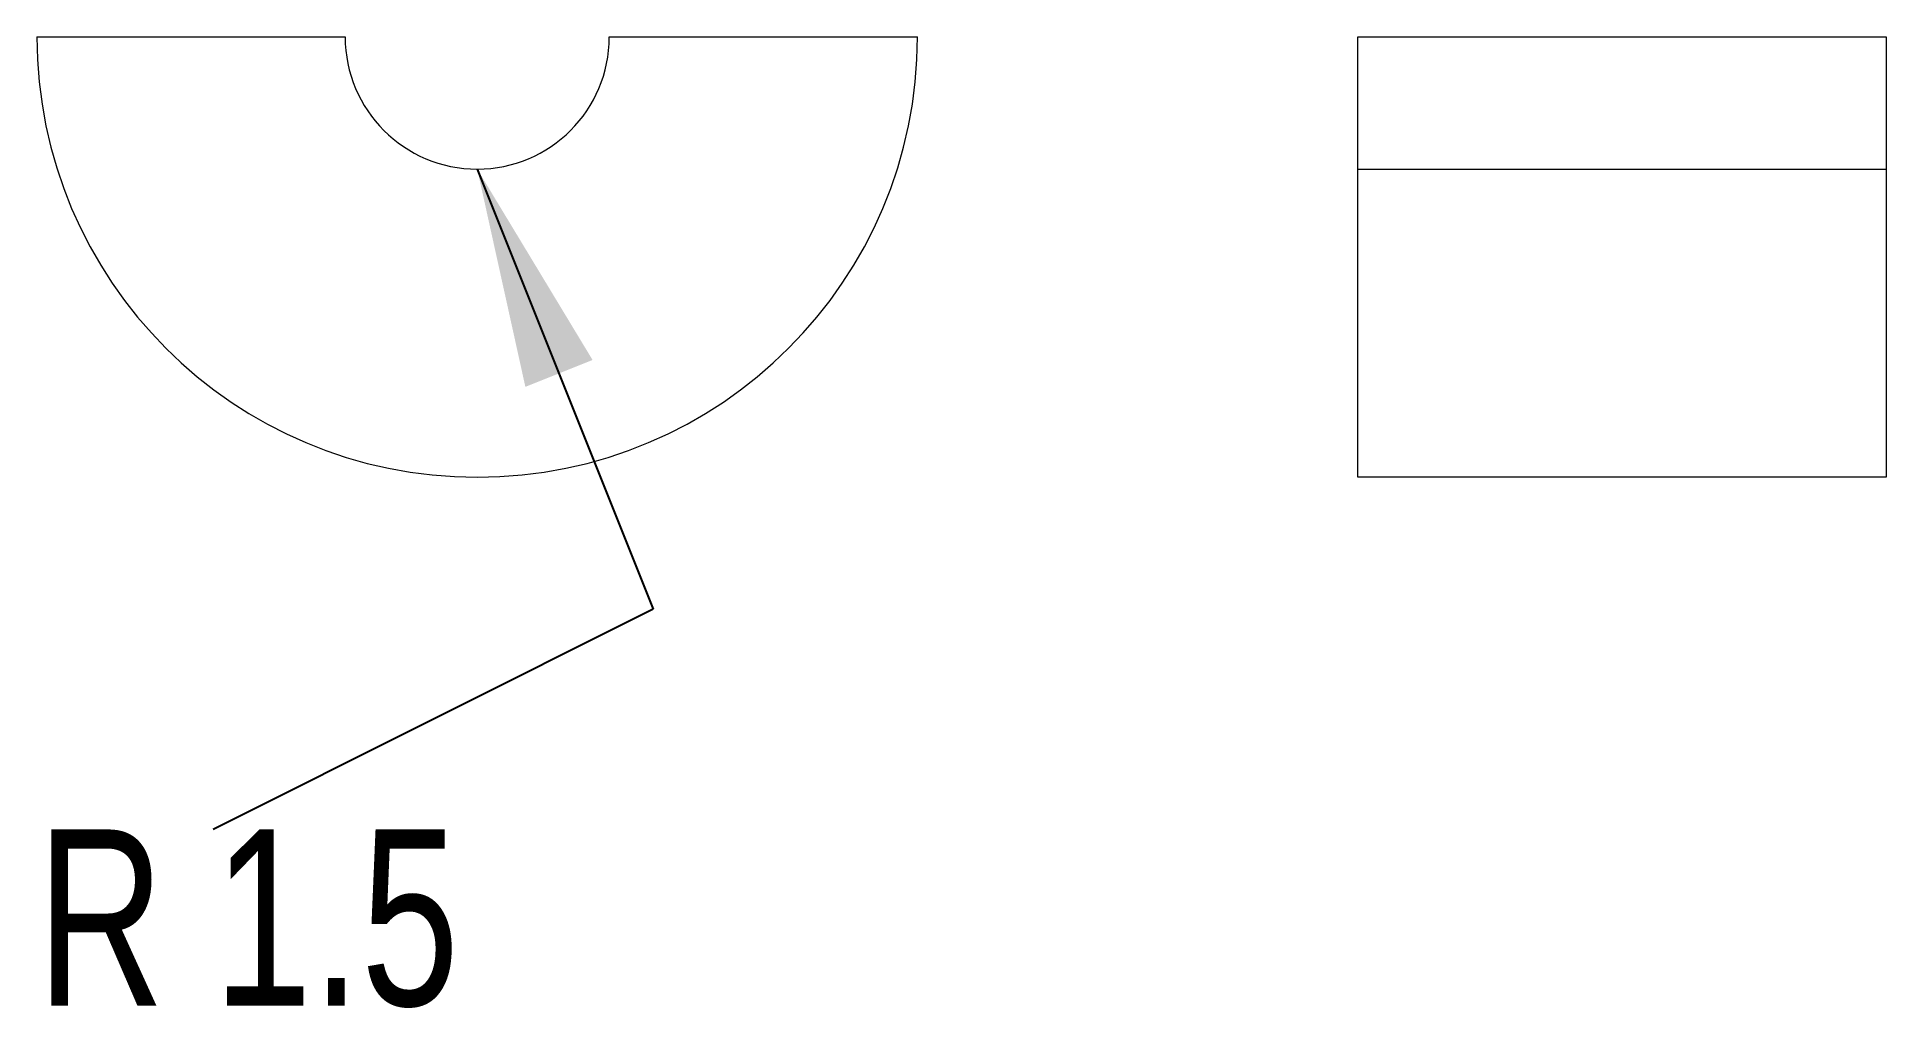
# Model space of a CAD drawing. Header units: millimetres. Extents: x 80 to 101, y 89 to 100.
import ezdxf

# ---------------------------------------------------------------- set-up
doc = ezdxf.new("R2010")
doc.units = ezdxf.units.MM
doc.linetypes.add('DASHEDX2', pattern=[38.1, 25.4, -12.7])
doc.layers.get('0').update_dxf_attribs({"linetype": 'CONTINUOUS', "lineweight": 0})
doc.styles.get("Standard").update_dxf_attribs({"font": 'txt', "width": 0.75})
doc.dimstyles.get("Standard").update_dxf_attribs({"dimtxt": 2.5, "dimasz": 2.5, "dimexe": 1.25, "dimexo": 0.625, "dimtad": 1, "dimtxsty": 'Standard', "dimcen": 2.5, "dimadec": 0, "dimazin": 0, "dimtfac": 1, "dimtmove": 0, "dimatfit": 3, "dimfxl": 1, "dimarcsym": 0})

msp = doc.modelspace()

# ---------------------------------------------------------------- linework, layer by layer
at = {"lineweight": 18}
for p, q in [((80, 100), (83.5, 100)), ((86.5, 100), (90, 100)), ((95, 100), (101, 100)), ((95, 95), (95, 100)), ((101, 100), (101, 95)), ((101, 95), (95, 95))]:
    msp.add_line(p, q, dxfattribs=at)
at = {"linetype": 'DASHEDX2', "lineweight": 5}
msp.add_line((95, 98.5), (101, 98.5), dxfattribs=at)
at = {"color": 7, "linetype": 'CONTINUOUS', "lineweight": 18}
for radius in [5, 1.5]:
    msp.add_arc((85, 100), radius, 180, 0, dxfattribs=at)

# ---------------------------------------------------------------- texts
at = {"lineweight": 5, "insert": (80, 91), "char_height": 2, "width": 100, "attachment_point": 1}
msp.add_mtext('R\\~1.5', dxfattribs=at)

# ---------------------------------------------------------------- leaders
at = {"lineweight": 5}
msp.add_leader([(85, 98.5), (87, 93.5), (82, 91)], dimstyle='Standard', dxfattribs=at)

doc.saveas('drawing.dxf')
